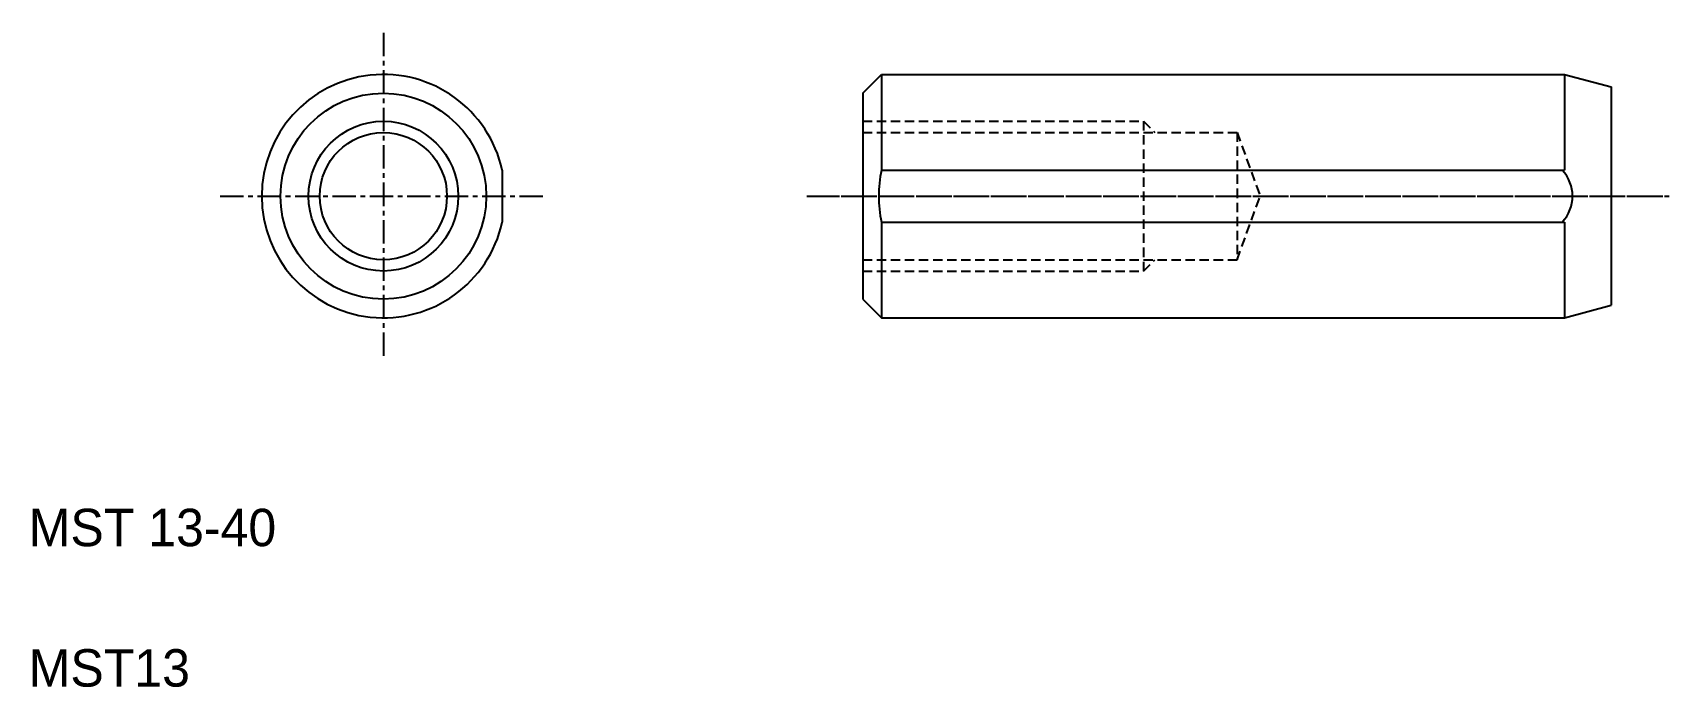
# Model space of a CAD drawing. Extents: x 5.2 to 92.9, y 5 to 39.9.
import ezdxf

# ---------------------------------------------------------------- set-up
doc = ezdxf.new("R2010")
doc.units = 0
doc.linetypes.add('CENTER', pattern=[2, 1.25, -0.25, 0.25, -0.25])
doc.linetypes.add('DASHED', pattern=[0.75, 0.5, -0.25])
doc.layers.get('0').update_dxf_attribs({"linetype": 'CONTINUOUS'})
doc.layers.add('CENTER', color=1, linetype='CENTER')

msp = doc.modelspace()

# ---------------------------------------------------------------- linework, layer by layer
at = {"color": 7, "linetype": 'CONTINUOUS'}
for p, q in [((49.584, 36.696), (50.584, 37.696)), ((50.584, 37.696), (87.084, 37.696)), ((50.584, 37.696), (50.584, 32.584)), ((87.084, 37.696), (87.084, 32.584)), ((87.084, 37.696), (89.584, 37.026)), ((87.709, 37.528), (87.709, 37.528)), ((88.334, 37.361), (88.334, 37.361)), ((89.584, 37.026), (89.584, 25.366)), ((49.584, 36.696), (49.584, 25.696)), ((30.307, 32.584), (30.307, 29.807)), ((50.584, 32.584), (87.084, 32.584)), ((50.584, 29.807), (87.084, 29.807)), ((50.584, 29.807), (50.584, 24.696)), ((87.084, 29.807), (87.084, 24.696)), ((49.584, 25.696), (50.584, 24.696)), ((50.584, 24.696), (87.084, 24.696)), ((87.084, 24.696), (89.584, 25.366))]:
    msp.add_line(p, q, dxfattribs=at)
at = {"color": 3, "linetype": 'DASHED'}
for p, q in [((49.584, 35.196), (64.584, 35.196)), ((64.584, 35.196), (64.584, 27.196)), ((64.584, 35.196), (65.184, 34.596)), ((49.584, 34.596), (69.584, 34.596)), ((69.584, 34.596), (69.584, 27.796)), ((69.584, 34.596), (70.822, 31.196)), ((69.584, 27.796), (70.822, 31.196)), ((49.584, 27.796), (69.584, 27.796)), ((49.584, 27.196), (64.584, 27.196)), ((64.584, 27.196), (65.184, 27.796))]:
    msp.add_line(p, q, dxfattribs=at)
at = {"color": 7, "linetype": 'CONTINUOUS'}
for radius in [5.5, 3.4]:
    msp.add_circle((23.957, 31.196), radius, dxfattribs=at)
at = {"color": 3, "linetype": 'CONTINUOUS'}
msp.add_circle((23.957, 31.196), 4, dxfattribs=at)
at = {"color": 7, "linetype": 'CONTINUOUS'}
for centre, radius, start, end in [((23.957, 31.196), 6.5, 12.3329, 347.6671), ((56.934, 31.196), 6.5, 167.66706, 192.33294), ((85.516, 31.196), 2.001, 316.0796, 43.9204)]:
    msp.add_arc(centre, radius, start, end, dxfattribs=at)
at = {"layer": 'CENTER', "color": 1, "linetype": 'CENTER'}
for p, q in [((23.957, 39.919), (23.957, 22.473)), ((15.234, 31.196), (32.68, 31.196)), ((46.584, 31.196), (92.584, 31.196)), ((46.925, 31.196), (92.896, 31.196))]:
    msp.add_line(p, q, dxfattribs=at)

# ---------------------------------------------------------------- texts
at = {"color": 7, "linetype": 'CONTINUOUS'}
for s, p in [('MST 13-40', (5, 12.5)), ('MST13', (5, 5))]:
    msp.add_text(s, height=2, dxfattribs=at).set_placement(p)

doc.saveas('drawing.dxf')
